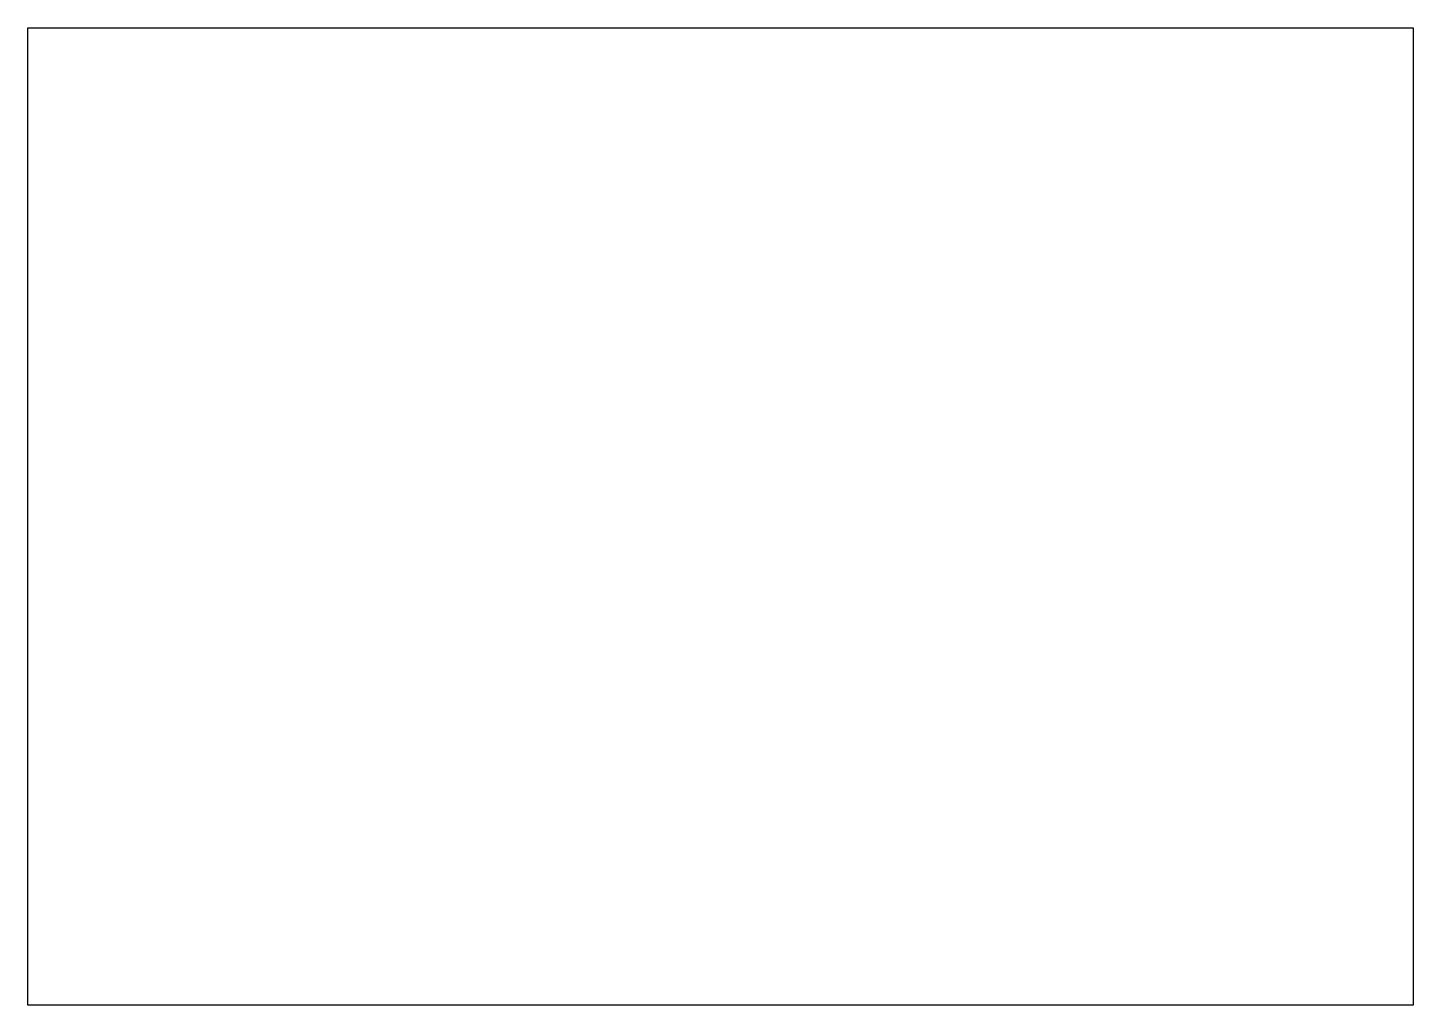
# Model space of a CAD drawing. Header units: metres. Extents: x -18.5 to -15.6, y -1.1 to 46.5.
# Drawn here: x -18.55 to -15.55, y -1.1 to 1.016 of the extents above.
import ezdxf

# ---------------------------------------------------------------- set-up
doc = ezdxf.new("R2010")
doc.units = ezdxf.units.M

msp = doc.modelspace()

# ---------------------------------------------------------------- linework, layer by layer
for p, q in [((-18.55, 0.8598), (-18.55, 1.0157)), ((-18.55, 1.0157), (-16.9687, 1.0157)), ((-16.9687, 1.0157), (-15.55, 1.0157)), ((-16.9687, 1.0157), (-16.9687, 1.0157)), ((-15.55, 1.0157), (-15.55, 0.8514)), ((-18.55, 0.8514), (-18.55, 0.8598)), ((-18.55, 0.6694), (-18.55, 0.8514)), ((-15.55, 0.8514), (-15.55, 0.7363)), ((-15.55, 0.7363), (-15.55, 0.3441)), ((-18.55, 0.5945), (-18.55, 0.6694)), ((-18.55, 0.5845), (-18.55, 0.5945)), ((-18.55, 0.2189), (-18.55, 0.5845)), ((-15.55, 0.3441), (-15.55, 0.0826)), ((-18.55, 0.0881), (-18.55, 0.2189)), ((-18.55, 0.0455), (-18.55, 0.0881)), ((-15.55, 0.0826), (-15.55, -0.0727)), ((-18.55, -1.1), (-18.55, 0.0455)), ((-15.55, -0.0727), (-15.55, -1.1)), ((-16.3051, -1.1), (-18.55, -1.1)), ((-15.55, -1.1), (-16.3051, -1.1))]:
    msp.add_line(p, q)

doc.saveas('drawing.dxf')
